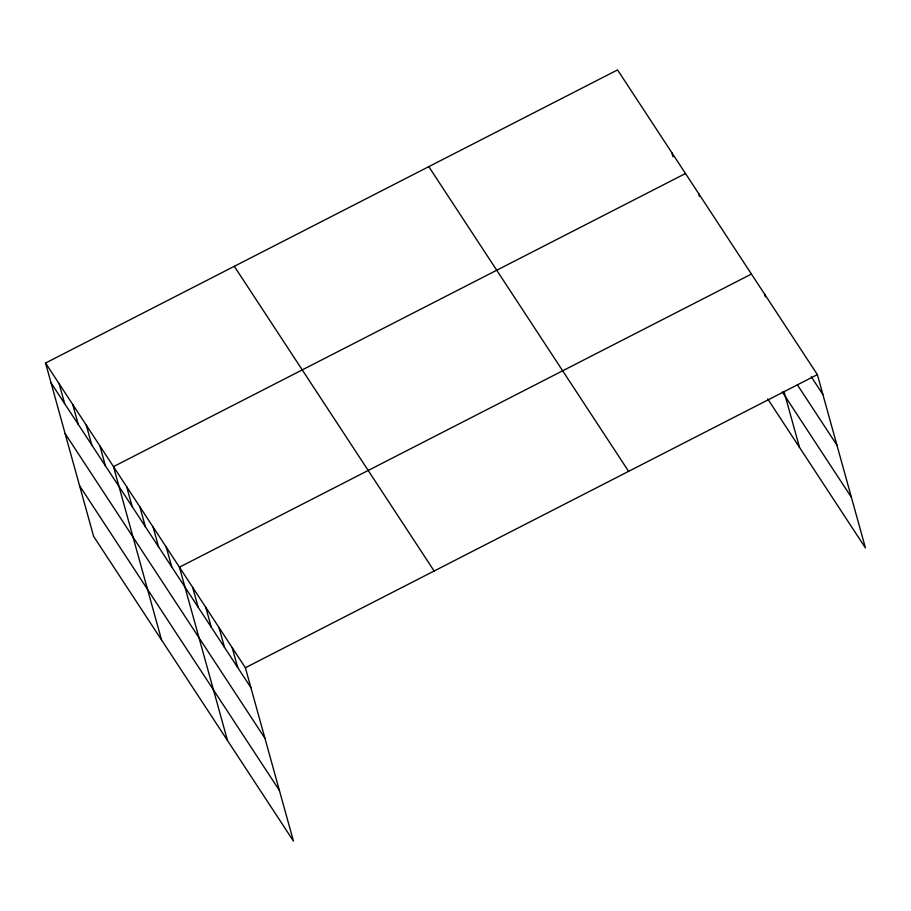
<?xml version="1.0" encoding="UTF-8"?>
<svg xmlns="http://www.w3.org/2000/svg" width="911" height="911" viewBox="0 0 911 911"><rect width="100%" height="100%" fill="white"/><g stroke="black" fill="none" stroke-linecap="round" stroke-linejoin="round"><path stroke-width="1.37" d="M45.55 363.034L245.378 667.74L293.444 841.081L93.628 536.385L45.55 363.034L617.556 69.919L817.372 374.615L865.45 547.966L767.7 398.916M685.493 173.511L113.488 466.626L161.566 639.977M751.438 274.063L179.433 567.189L227.511 740.529M245.378 667.74L817.372 374.615M811.257 376.755L822.895 394.509M797.376 384.818L836.936 445.149M782.355 392.037L851.409 497.326M428.796 166.645L628.613 471.351M234.309 266.308L434.137 571.003M51.062 382.916L250.889 687.623M65.114 433.556L264.93 738.263M79.576 485.734L279.404 790.441M764.625 294.173L765.354 296.827M783.984 391.423L799.505 447.415M698.68 193.622L699.42 196.275M671.908 152.797L673.001 156.772M232.191 647.63L237.703 667.512M218.993 627.52L224.516 647.402M205.806 607.409L211.329 627.292M192.62 587.299L198.131 607.182M166.246 547.078L171.758 566.961M153.059 526.957L158.571 546.851M139.873 506.846L145.384 526.74M126.675 486.736L132.197 506.63M99.903 445.912L105.414 465.794M86.317 425.186L91.829 445.08M72.721 404.473L78.244 424.355M59.135 383.747L64.658 403.641"/></g></svg>
